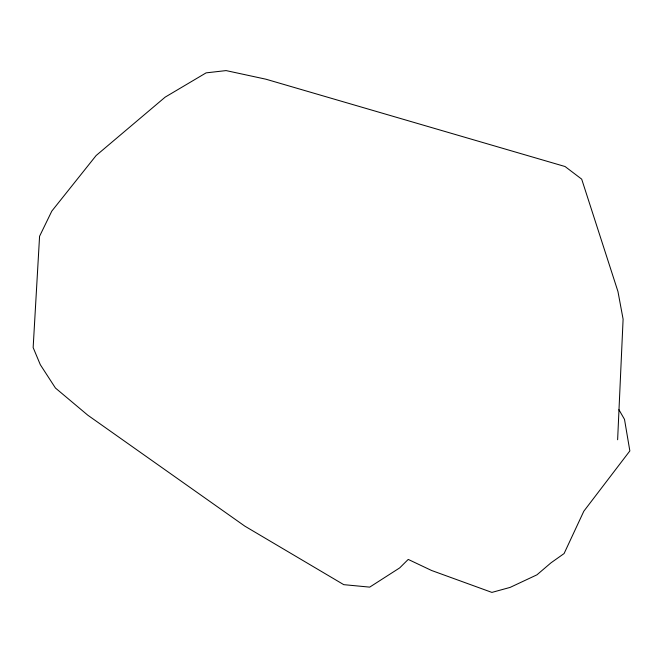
<?xml version="1.0" encoding="UTF-8"?>
<svg xmlns="http://www.w3.org/2000/svg" width="663" height="663" viewBox="0 0 663 663"><rect width="100%" height="100%" fill="white"/><g stroke="black" fill="none" stroke-linecap="round" stroke-linejoin="round"><path stroke-width="0.99" d="M617.626 439.751L623.104 319.168L617.957 291.538L581.691 179.143L565.05 166.521L265.913 79.204L226.091 70.593L206.118 72.864L165.186 97.121L96.127 155.532L51.813 211.099L39.573 236.26L33.15 347.578L40.319 364.708L55.443 388.029L87.814 415.212L244.829 526.14L343.757 584.658L369.705 587.128L399.681 567.901L408.234 559.415L431.555 570.478L491.905 592.407L510.129 587.401L536.939 574.829L550.994 562.829L564.089 553.555L583.83 511.198L629.85 450.923L624.505 419.364L618.919 409.693"/></g></svg>
